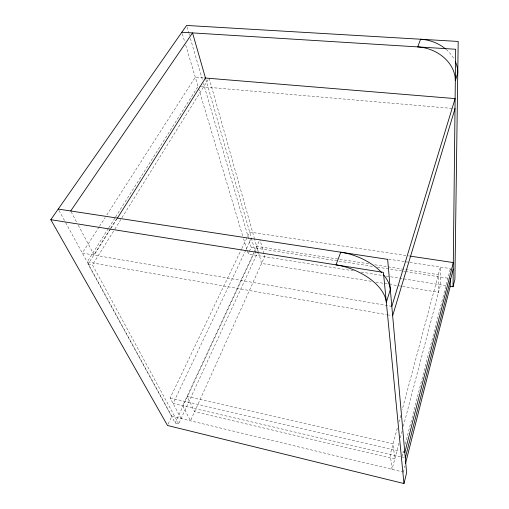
<?xml version="1.0" encoding="UTF-8"?>
<svg xmlns="http://www.w3.org/2000/svg" width="509" height="509" viewBox="0 0 509 509"><rect width="100%" height="100%" fill="white"/><g stroke="black" fill="none" stroke-linecap="round" stroke-linejoin="round"><path stroke-width="0.38" stroke-dasharray="2.54 1.91" d="M450.35 270.126L450.363 268.587L405.062 261.677M403.363 472.085L404.922 465.92M402.129 456.408L403.516 451.019M405.298 444.096L450.363 268.587M398.922 443.212L392.057 469.362L390.257 454.442L397.65 426.79M400.335 437.823L402.155 430.9M403.363 426.287L440.514 284.754L440.361 267.06L402.167 409.898M398.878 422.184L400.729 415.274M110.09 229.145L88.082 264.126L175.217 422.966L178.691 423.812L258.101 251.516L254.43 238.53M175.217 422.966L254.036 253.189M253.927 252.496L182.712 405.724L190.493 420.822L264.642 256.657L259.946 239.548M254.258 251.777L259.628 240.229M168.161 424.073L171.807 416.324L65.082 221.593M353.367 270.833L248.099 254.01L249.035 252.025M249.346 251.363L251.211 247.393L203.473 83.412M251.446 238.25L173.079 403.465L403.745 457.604M181.109 418.563L170.152 397.962L241.444 249.225M241.788 248.513L247.272 237.073M247.616 236.354L249.671 232.066L407.703 255.747M178.691 423.812L92.498 264.909L114.385 229.839M114.805 229.165L121.543 218.374M121.963 217.699L209.091 78.081L254.214 237.767M110.676 228.834L94.171 255.092L77.413 223.585M111.096 228.166L117.025 218.736M110.517 228.471L116.44 219.055M108.353 228.458L87.204 261.957L386.388 314.626M108.78 227.784L115.123 217.737M115.549 217.063L198.039 86.422L200.412 86.625M99.077 226.976L82.324 253.056L391.815 306.335M99.503 226.308L105.089 217.61M106.807 214.938L195.284 77.19L203.994 77.909M201.201 86.695L455.008 108.665M408.492 255.862L410.063 256.097M388.59 259.164L404.28 261.556M368.675 263.808L256.771 246.381L258.235 251.567M374.936 264.788L438.325 274.656L438.542 292.281L390.778 284.493M251.211 247.393L372.639 266.411M377.341 267.142L404.763 271.437M405.546 271.564L447.85 278.188M255.041 251.032L256.568 251.274M361.167 272.08L383.201 275.598M386.293 276.094L446.501 285.714M371.201 281.299L261.581 263.433L258.445 252.311M375.903 282.069L389.996 284.366M387.171 314.766L391.084 315.453M88.082 264.126L92.498 264.909M170.152 397.962L399.387 451.254M402.485 451.973L404.031 452.336M171.807 416.324L405.069 472.498M58.974 210.446L64.7 220.9M71.082 211.68L77.037 222.885M182.311 33.759L184.812 42.145M185.709 45.148L198.415 87.682M198.644 88.439L242.653 235.782M243.563 238.823L246.738 249.455M246.967 250.212L248.099 254.01M187.045 26.977L188.82 33.079M189.043 33.842L189.488 35.363M190.372 38.417L202.588 80.365M205.763 79.296L251.249 237.563M251.319 238.059L256.345 255.327M446.202 49.468A36.247 29.573 16.2 0 1 454.391 59.572M393.094 443.835L187.026 396.447L194.616 411.692L394.787 458.965L393.094 443.835"/><path stroke-width="0.76" d="M450.293 278.601L450.242 286.312L405.508 463.604M449.899 286.255L453.035 286.758L455.67 49.258L181.853 32.239M453.035 286.758L454.9 279.288L458.195 41.445L186.599 25.45L50.805 219.691L167.499 425.486L403.955 483.55L406.615 472.867L387.642 259.355L58.223 209.072M405.291 457.966L453.233 269.026M404.808 452.514L453.303 262.58L410.846 256.218M392.649 315.726L455.008 108.665M391.815 306.335L455.122 98.606L204.79 77.972M117.445 218.062L205.483 78.03L192.542 32.9L70.706 210.981M50.805 219.691L383.423 272.379L403.955 483.55M445.629 48.979A36.247 29.573 16.2 0 0 420.587 39.231L417.711 46.898A36.603 29.547 16.4 0 1 455.32 80.772L457.763 72.933A36.247 29.573 16.2 0 0 455.3 61.43M381.655 272.557A46.052 26.665 19.8 0 0 340.763 252.197L336.01 264.865A46.631 26.347 19.9 0 1 386.337 302.327L390.32 289.526A46.052 26.665 19.8 0 0 383.691 274.898"/></g></svg>
